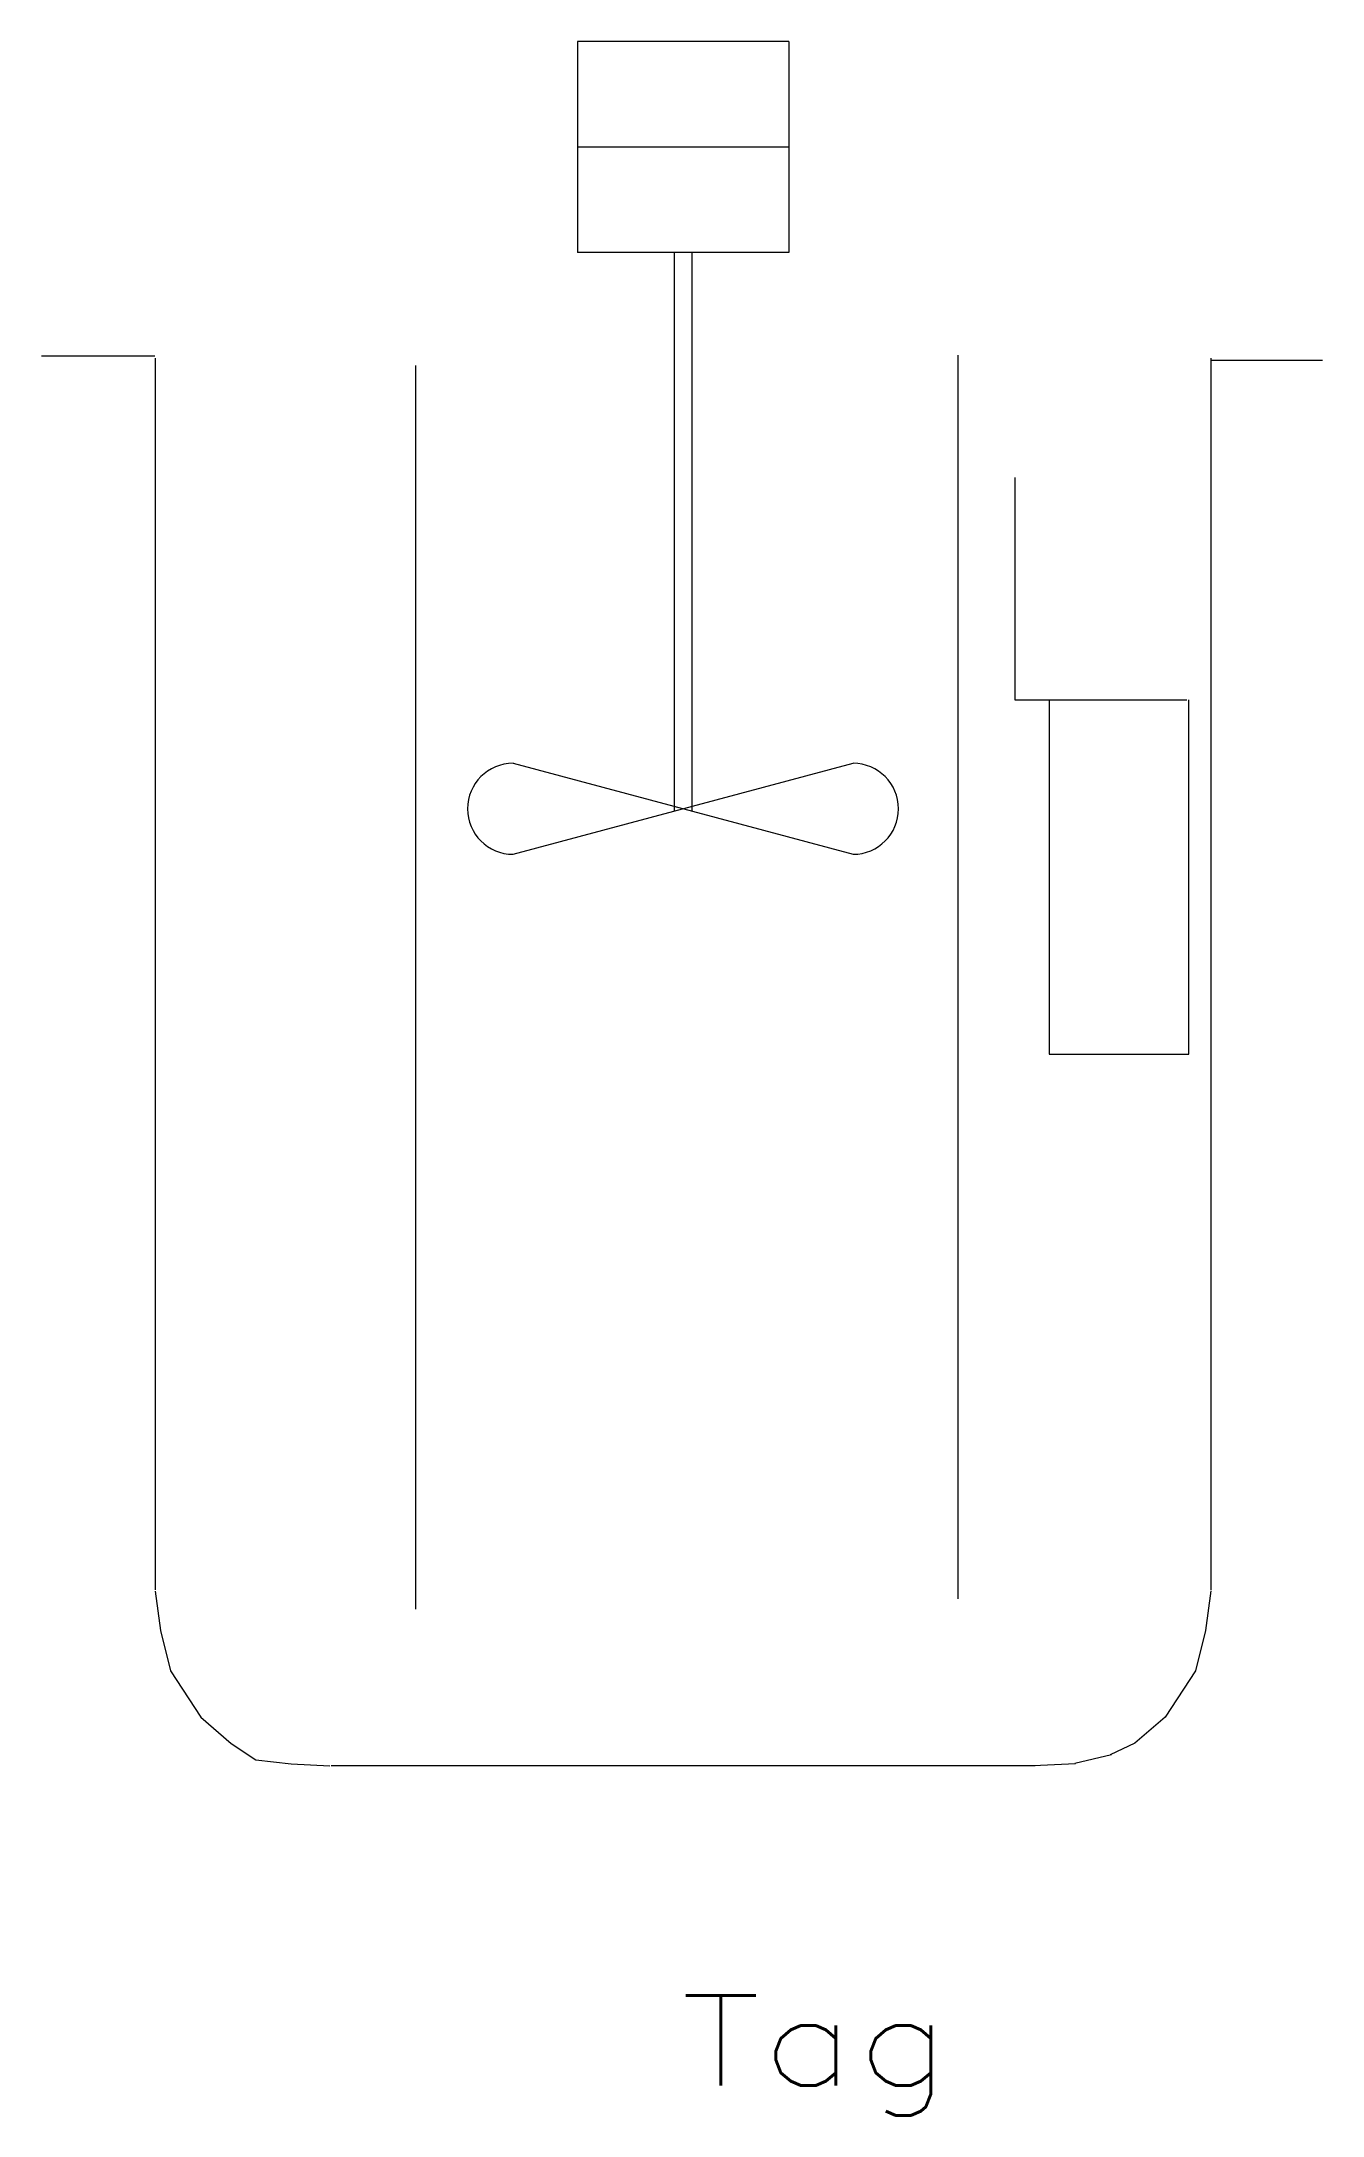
# Model space of a CAD drawing. Header units: inches. Extents: x -9.1 to 9, y -17 to 12.3.
import ezdxf
from ezdxf.enums import TextEntityAlignment as Align

# ---------------------------------------------------------------- set-up
doc = ezdxf.new("R2010")
doc.units = ezdxf.units.IN
doc.header["$MEASUREMENT"] = 0
doc.layers.get('0').update_dxf_attribs({"lineweight": 0})
doc.styles.add('_TCW_TXTSTY_1', font='TXT.SHX')

msp = doc.modelspace()

# ---------------------------------------------------------------- linework, layer by layer
at = {"linetype": 'Continuous'}
for p, q in [((-1.519, 12.265), (-1.519, 9.282)), ((1.464, 12.265), (-1.519, 12.265)), ((1.464, 12.265), (1.464, 9.282)), ((1.464, 10.773), (-1.519, 10.773)), ((1.464, 9.282), (-1.519, 9.282)), ((-0.152, 9.282), (-0.152, 1.389)), ((0.097, 9.282), (0.097, 1.389)), ((-9.09, 7.821), (-7.489, 7.821)), ((-7.485, 7.79), (-7.485, -9.61)), ((-3.802, -9.884), (-3.802, 7.688)), ((3.854, 7.831), (3.854, -9.741)), ((7.43, -9.61), (7.43, 7.79)), ((7.432, 7.763), (9.005, 7.763)), ((4.66, 6.105), (4.66, 2.961)), ((4.66, 2.961), (7.089, 2.961)), ((5.145, 2.961), (5.145, -2.042)), ((7.118, -2.042), (7.118, 2.961)), ((-2.429, 0.78), (2.373, 2.066)), ((-2.429, 2.066), (2.373, 0.78)), ((5.145, -2.042), (7.118, -2.042)), ((-7.484, -9.629), (-7.409, -10.187)), ((7.427, -9.627), (7.352, -10.185)), ((-7.409, -10.187), (-7.267, -10.756)), ((7.352, -10.185), (7.209, -10.755)), ((-7.267, -10.756), (-6.839, -11.412)), ((7.209, -10.755), (6.782, -11.41)), ((-6.839, -11.412), (-6.412, -11.782)), ((6.782, -11.41), (6.355, -11.781)), ((-6.412, -11.782), (-6.064, -12.014)), ((-6.064, -12.014), (-5.562, -12.07)), ((6.023, -11.943), (5.505, -12.068)), ((6.355, -11.781), (6.003, -11.943)), ((-5.562, -12.07), (-5.016, -12.097)), ((-4.999, -12.096), (4.944, -12.096)), ((4.921, -12.096), (5.517, -12.067))]:
    msp.add_line(p, q, dxfattribs=at)
for centre, start, end in [((-2.429, 1.423), 90, 270), ((2.373, 1.423), -90, 90)]:
    msp.add_arc(centre, 0.643, start, end, dxfattribs=at)

# ---------------------------------------------------------------- texts
at = {"color": 7, "linetype": 'Continuous', "style": '_TCW_TXTSTY_1', "width": 1.166667}
msp.add_text('Tag', height=1.27, dxfattribs=at).set_placement((-0.057, -16.616), (3.753, -16.616), align=Align.FIT)

doc.saveas('drawing.dxf')
